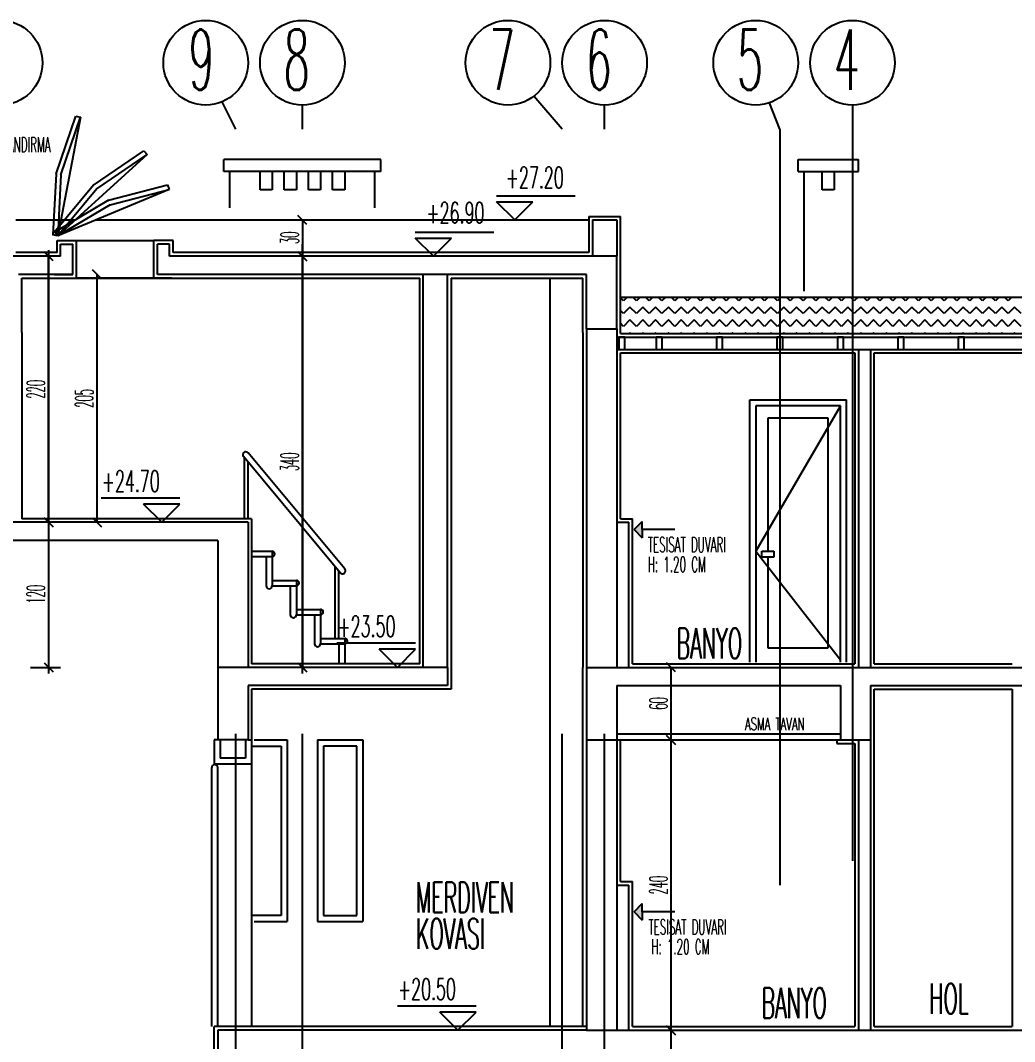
# Model space of a CAD drawing. Extents: x 78 to 306, y -397 to 18.
# Drawn here: x 278.6995 to 278.864, y -396.4504 to -396.2816 of the extents above; entities that cross this region are included whole.
import ezdxf

# ---------------------------------------------------------------- set-up
doc = ezdxf.new("R2010")
doc.units = 0
doc.header["$LTSCALE"] = 0.5
doc.header["$MEASUREMENT"] = 0
doc.linetypes.add('DASHDOT2', pattern=[0.5, 0.25, -0.125, 0, -0.125])
doc.linetypes.add('DOT2', pattern=[0.125, 0, -0.125])
doc.layers.get('0').update_dxf_attribs({"linetype": 'CONTINUOUS'})
for name, color, linetype in [('AKS', 5, 'DASHDOT2'), ('DUVAR', 6, 'CONTINUOUS'), ('IZDUSUM', 2, 'DOT2'), ('KAPI', 1, 'CONTINUOUS'), ('KOLON', 4, 'CONTINUOUS'), ('MERDIVEN', 3, 'CONTINUOUS'), ('SIVA', 7, 'CONTINUOUS'), ('TARAMA', 8, 'CONTINUOUS'), ('TEFRIS', 11, 'CONTINUOUS'), ('YESIL', 73, 'CONTINUOUS')]:
    doc.layers.add(name, color=color, linetype=linetype)
doc.styles.add('OLCU', font='romans.shx', dxfattribs={"width": 0.6, "height": 0.125})
doc.styles.add('OLCUIC', font='ROMANS.SHX', dxfattribs={"width": 0.4, "height": 0.15})

msp = doc.modelspace()

# ---------------------------------------------------------------- hatches: boundary and pattern name
at = {"layer": 'YESIL'}
for points in [[(278.80236, -396.36441), (278.80236, -396.36577), (278.80236, -396.36712), (278.80103, -396.36577)], [(278.80236, -396.42762), (278.80236, -396.42898), (278.80236, -396.43033), (278.80103, -396.42898)]]:
    msp.add_hatch(color=256, dxfattribs=at).paths.add_polyline_path(points)

# ---------------------------------------------------------------- linework, layer by layer
at = {"color": 0, "linetype": 'ByBlock'}
for p, q in [((278.74689, -396.31531), (278.74539, -396.31381)), ((278.70489, -396.32131), (278.70339, -396.31981)), ((278.74689, -396.32131), (278.74539, -396.31981)), ((278.74539, -396.31981), (278.74689, -396.32131)), ((278.71289, -396.32431), (278.71139, -396.32281)), ((278.70339, -396.36381), (278.70489, -396.36531)), ((278.70489, -396.36531), (278.70339, -396.36381)), ((278.71139, -396.36381), (278.71289, -396.36531)), ((278.70339, -396.38781), (278.70489, -396.38931)), ((278.74539, -396.38781), (278.74689, -396.38931)), ((278.80789, -396.38931), (278.80639, -396.38781)), ((278.80639, -396.39981), (278.80789, -396.40131)), ((278.80789, -396.40131), (278.80639, -396.39981)), ((278.80639, -396.44781), (278.80789, -396.44931)), ((278.80789, -396.44931), (278.80639, -396.44781))]:
    msp.add_line(p, q, dxfattribs=at)
at = {"layer": 'AKS'}
for p, q in [((278.73514, -396.29956), (278.73287, -396.29501)), ((278.74614, -396.94956), (278.74614, -396.29556)), ((278.78914, -396.29956), (278.78443, -396.29409)), ((278.79614, -396.94956), (278.79614, -396.29556)), ((278.82514, -396.29956), (278.82343, -396.29518)), ((278.83714, -396.29556), (278.83714, -396.94956)), ((278.73514, -396.94956), (278.73514, -396.29956)), ((278.78914, -396.94956), (278.78914, -396.29956)), ((278.82514, -396.29956), (278.82514, -396.94956))]:
    msp.add_line(p, q, dxfattribs=at)
at = {"layer": 'DUVAR'}
for p, q in [((278.71404, -396.31131), (278.72381, -396.30877)), ((278.72381, -396.30877), (278.72412, -396.3095)), ((278.71434, -396.31204), (278.72412, -396.3095)), ((278.71404, -396.31131), (278.70535, -396.31645)), ((278.71434, -396.31204), (278.70565, -396.31718)), ((278.79414, -396.31456), (278.79414, -396.32056)), ((278.79414, -396.31456), (278.79814, -396.31456)), ((278.79814, -396.31456), (278.79814, -396.32056)), ((278.70565, -396.31718), (278.70535, -396.31645)), ((278.76614, -396.38856), (278.76614, -396.32356)), ((278.77014, -396.38856), (278.77014, -396.32356)), ((278.79314, -396.33256), (278.79314, -396.38856)), ((278.79814, -396.33256), (278.79814, -396.38856)), ((278.83814, -396.33596), (278.83814, -396.38856)), ((278.84014, -396.33596), (278.84014, -396.38856)), ((278.79814, -396.36456), (278.80014, -396.36456)), ((278.80014, -396.38856), (278.80014, -396.36456)), ((278.83814, -396.40056), (278.83814, -396.44856)), ((278.84014, -396.40056), (278.84014, -396.44856)), ((278.79814, -396.42456), (278.80014, -396.42456)), ((278.80014, -396.44856), (278.80014, -396.42456))]:
    msp.add_line(p, q, dxfattribs=at)
at = {"layer": 'IZDUSUM', "ltscale": 0.6}
for p, q in [((278.70538, -396.30694), (278.70866, -396.29739)), ((278.70944, -396.29754), (278.70565, -396.31718)), ((278.70616, -396.30709), (278.70944, -396.29754)), ((278.70866, -396.29739), (278.70944, -396.29754)), ((278.72046, -396.30374), (278.70565, -396.31718)), ((278.71158, -396.30883), (278.71993, -396.30315)), ((278.71211, -396.30942), (278.72046, -396.30374)), ((278.71993, -396.30315), (278.72046, -396.30374)), ((278.70538, -396.30694), (278.70487, -396.31703)), ((278.70616, -396.30709), (278.70565, -396.31718)), ((278.71158, -396.30883), (278.70512, -396.31659)), ((278.71211, -396.30942), (278.70565, -396.31718)), ((278.70565, -396.31718), (278.70487, -396.31703)), ((278.70565, -396.31718), (278.70512, -396.31659)), ((278.83514, -396.34531), (278.82114, -396.36931)), ((278.82114, -396.36931), (278.83514, -396.38731))]:
    msp.add_line(p, q, dxfattribs=at)
at = {"layer": 'KAPI'}
for p, q in [((278.72412, -396.3095), (278.70565, -396.31718)), ((278.70874, -396.31796), (278.72154, -396.31796)), ((278.72154, -396.32416), (278.70874, -396.32416)), ((278.79814, -396.33396), (278.95214, -396.33396)), ((278.79814, -396.33596), (278.95214, -396.33596)), ((278.82214, -396.36931), (278.82414, -396.36931)), ((278.82214, -396.37031), (278.82214, -396.36931)), ((278.82414, -396.36931), (278.82414, -396.37031)), ((278.82414, -396.37031), (278.82214, -396.37031))]:
    msp.add_line(p, q, dxfattribs=at)
at = {"layer": 'KAPI', "ltscale": 1.4}
for p, q in [((278.69874, -396.31456), (278.70854, -396.31456)), ((278.71195, -396.31456), (278.79354, -396.31456)), ((278.79874, -396.32731), (278.95214, -396.32731)), ((278.82014, -396.34431), (278.83614, -396.34431)), ((278.82014, -396.38771), (278.82014, -396.34431)), ((278.83614, -396.38771), (278.83614, -396.34431)), ((278.83514, -396.34531), (278.82114, -396.34531)), ((278.82114, -396.34531), (278.82114, -396.38771)), ((278.83514, -396.38771), (278.83514, -396.34531)), ((278.83314, -396.34731), (278.82314, -396.34731)), ((278.82314, -396.34731), (278.82314, -396.36931)), ((278.83314, -396.38531), (278.83314, -396.34731)), ((278.75238, -396.3729), (278.73638, -396.3537)), ((278.73654, -396.36396), (278.73654, -396.35391)), ((278.75314, -396.37226), (278.73714, -396.35306)), ((278.73714, -396.36396), (278.73714, -396.35463)), ((278.82314, -396.37031), (278.82314, -396.38531)), ((278.75154, -396.38376), (278.75154, -396.37191)), ((278.75214, -396.38376), (278.75214, -396.37263)), ((278.82314, -396.38531), (278.83314, -396.38531)), ((278.73774, -396.40456), (278.73774, -396.44796))]:
    msp.add_line(p, q, dxfattribs=at)
for centre, start, end in [((278.73676, -396.35338), 39.8056, 219.8056), ((278.75276, -396.37258), 219.8056, 39.8056)]:
    msp.add_arc(centre, 0.0005, start, end, dxfattribs=at)
at = {"layer": 'KOLON'}
for p, q in [((278.70614, -396.32056), (278.70614, -396.31856)), ((278.70614, -396.31856), (278.70814, -396.31856)), ((278.70814, -396.32356), (278.70814, -396.31856)), ((278.72214, -396.32356), (278.72214, -396.31856)), ((278.72414, -396.31856), (278.72214, -396.31856)), ((278.72414, -396.32056), (278.72414, -396.31856)), ((278.70614, -396.32056), (278.69414, -396.32056)), ((278.79814, -396.32056), (278.72414, -396.32056)), ((278.79814, -396.33256), (278.79814, -396.32056)), ((278.70814, -396.32356), (278.69914, -396.32356)), ((278.70514, -396.32356), (278.70814, -396.32356)), ((278.79314, -396.32356), (278.72214, -396.32356)), ((278.79314, -396.33256), (278.79314, -396.32356)), ((278.79314, -396.33256), (278.79814, -396.33256)), ((278.73714, -396.36456), (278.69414, -396.36456)), ((278.73714, -396.36456), (278.73714, -396.38856)), ((278.73214, -396.36756), (278.69414, -396.36756)), ((278.73214, -396.36756), (278.73214, -396.38856)), ((278.77014, -396.38856), (278.73214, -396.38856)), ((278.73214, -396.38856), (278.73214, -396.40056)), ((278.77014, -396.38856), (278.77014, -396.39156)), ((278.79314, -396.38856), (278.95914, -396.38856)), ((278.79314, -396.38856), (278.79314, -396.44856)), ((278.77014, -396.39156), (278.73714, -396.39156)), ((278.73714, -396.39156), (278.73714, -396.40056)), ((278.79814, -396.39156), (278.79814, -396.44856)), ((278.79814, -396.39156), (278.83514, -396.39156)), ((278.83514, -396.39156), (278.83514, -396.40056)), ((278.84014, -396.39156), (278.95214, -396.39156)), ((278.84014, -396.39156), (278.84014, -396.40056)), ((278.73714, -396.40056), (278.73214, -396.40056)), ((278.79314, -396.40056), (278.79814, -396.40056)), ((278.83514, -396.40056), (278.84014, -396.40056)), ((278.79314, -396.44856), (278.73214, -396.44856)), ((278.73214, -396.44856), (278.73214, -396.46056)), ((278.79314, -396.44856), (278.95914, -396.44856))]:
    msp.add_line(p, q, dxfattribs=at)
at = {"layer": 'MERDIVEN', "ltscale": 1.4}
for p, q in [((278.78714, -396.44796), (278.78714, -396.32416)), ((278.79949, -396.33396), (278.79849, -396.33396)), ((278.79849, -396.33396), (278.79849, -396.33596)), ((278.79949, -396.33596), (278.79949, -396.33396)), ((278.80564, -396.33396), (278.80464, -396.33396)), ((278.80464, -396.33396), (278.80464, -396.33596)), ((278.80564, -396.33596), (278.80564, -396.33396)), ((278.81564, -396.33396), (278.81464, -396.33396)), ((278.81464, -396.33396), (278.81464, -396.33596)), ((278.81564, -396.33596), (278.81564, -396.33396)), ((278.82564, -396.33396), (278.82464, -396.33396)), ((278.82464, -396.33396), (278.82464, -396.33596)), ((278.82564, -396.33596), (278.82564, -396.33396)), ((278.83564, -396.33396), (278.83464, -396.33396)), ((278.83464, -396.33396), (278.83464, -396.33596)), ((278.83564, -396.33596), (278.83564, -396.33396)), ((278.84564, -396.33396), (278.84464, -396.33396)), ((278.84464, -396.33396), (278.84464, -396.33596)), ((278.84564, -396.33596), (278.84564, -396.33396)), ((278.85564, -396.33396), (278.85464, -396.33396)), ((278.85464, -396.33396), (278.85464, -396.33596)), ((278.85564, -396.33596), (278.85564, -396.33396)), ((278.79849, -396.33596), (278.79949, -396.33596)), ((278.80464, -396.33596), (278.80564, -396.33596)), ((278.81464, -396.33596), (278.81564, -396.33596)), ((278.82464, -396.33596), (278.82564, -396.33596)), ((278.83464, -396.33596), (278.83564, -396.33596)), ((278.84464, -396.33596), (278.84564, -396.33596)), ((278.85464, -396.33596), (278.85564, -396.33596)), ((278.73782, -396.36936), (278.74114, -396.36936)), ((278.73782, -396.37024), (278.74114, -396.37024)), ((278.74114, -396.37416), (278.74514, -396.37416)), ((278.74114, -396.37504), (278.74514, -396.37504)), ((278.74514, -396.37896), (278.74914, -396.37896)), ((278.74514, -396.37984), (278.74914, -396.37984)), ((278.74914, -396.38376), (278.75314, -396.38376)), ((278.74914, -396.38464), (278.75314, -396.38464)), ((278.79814, -396.39956), (278.83514, -396.39956)), ((278.73154, -396.40056), (278.73154, -396.40456)), ((278.73214, -396.40056), (278.73154, -396.40056)), ((278.73254, -396.40056), (278.73254, -396.40356)), ((278.73674, -396.40056), (278.73674, -396.40356)), ((278.73714, -396.40056), (278.73774, -396.40056)), ((278.73774, -396.40056), (278.73774, -396.40456)), ((278.79814, -396.40056), (278.83514, -396.40056)), ((278.73674, -396.40356), (278.73254, -396.40356)), ((278.73774, -396.40456), (278.73154, -396.40456))]:
    msp.add_line(p, q, dxfattribs=at)
at = {"layer": 'MERDIVEN', "linetype": 'ByBlock'}
for p, q in [((278.74114, -396.36936), (278.74114, -396.37504)), ((278.74014, -396.37024), (278.74014, -396.37504)), ((278.74514, -396.37416), (278.74514, -396.37984)), ((278.74414, -396.37504), (278.74414, -396.37984)), ((278.74814, -396.37984), (278.74814, -396.38464)), ((278.74914, -396.37896), (278.74914, -396.38464)), ((278.75214, -396.38464), (278.75214, -396.38796)), ((278.75314, -396.38376), (278.75314, -396.38796))]:
    msp.add_line(p, q, dxfattribs=at)
at = {"layer": 'MERDIVEN', "ltscale": 1.4}
for centre in [(278.74114, -396.3698), (278.74514, -396.3746), (278.74914, -396.3794), (278.75314, -396.3842)]:
    msp.add_arc(centre, 0.000441, 270, 90, dxfattribs=at)
at = {"layer": 'MERDIVEN', "linetype": 'ByBlock'}
for centre in [(278.74064, -396.37504), (278.74464, -396.37984), (278.74864, -396.38464)]:
    msp.add_arc(centre, 0.0005, 180, 360, dxfattribs=at)
at = {"layer": 'SIVA', "ltscale": 1.4}
for p, q in [((278.79354, -396.31396), (278.79354, -396.31996)), ((278.79354, -396.31396), (278.79874, -396.31396)), ((278.79874, -396.33336), (278.79874, -396.31396)), ((278.70554, -396.31996), (278.69874, -396.31996)), ((278.79354, -396.31996), (278.72474, -396.31996)), ((278.69974, -396.33316), (278.69974, -396.32416)), ((278.69974, -396.32416), (278.76554, -396.32416)), ((278.76554, -396.38796), (278.76554, -396.32416)), ((278.77074, -396.32416), (278.79254, -396.32416)), ((278.77074, -396.32416), (278.77074, -396.39216)), ((278.79254, -396.33316), (278.79254, -396.32416)), ((278.69974, -396.33316), (278.69974, -396.36396)), ((278.79254, -396.33316), (278.79254, -396.38856)), ((278.79874, -396.33336), (278.95154, -396.33336)), ((278.79874, -396.36396), (278.79874, -396.33656)), ((278.79874, -396.33656), (278.83754, -396.33656)), ((278.83754, -396.33656), (278.83754, -396.38796)), ((278.84074, -396.38796), (278.84074, -396.33656)), ((278.84074, -396.33656), (278.95154, -396.33656)), ((278.73774, -396.36396), (278.69974, -396.36396)), ((278.73774, -396.36396), (278.73774, -396.38796)), ((278.79874, -396.36396), (278.80074, -396.36396)), ((278.80074, -396.38796), (278.80074, -396.36396)), ((278.76554, -396.38796), (278.73774, -396.38796)), ((278.80074, -396.38796), (278.83754, -396.38796)), ((278.84074, -396.38796), (278.86354, -396.38796)), ((278.79254, -396.44796), (278.79254, -396.38856)), ((278.77074, -396.39216), (278.73774, -396.39216)), ((278.73774, -396.39216), (278.73774, -396.40056)), ((278.84074, -396.39216), (278.86354, -396.39216)), ((278.84074, -396.44796), (278.84074, -396.39216)), ((278.86354, -396.39216), (278.86354, -396.44796)), ((278.79874, -396.42396), (278.79874, -396.40056)), ((278.83454, -396.40056), (278.83454, -396.40116)), ((278.83454, -396.40116), (278.83754, -396.40116)), ((278.83754, -396.40116), (278.83754, -396.44796)), ((278.79874, -396.42396), (278.80074, -396.42396)), ((278.80074, -396.44796), (278.80074, -396.42396)), ((278.79314, -396.44796), (278.73154, -396.44796)), ((278.73154, -396.46056), (278.73154, -396.44796)), ((278.80074, -396.44796), (278.83754, -396.44796)), ((278.84074, -396.44796), (278.86354, -396.44796))]:
    msp.add_line(p, q, dxfattribs=at)
at = {"layer": 'SIVA'}
for p, q in [((278.70554, -396.31996), (278.70554, -396.31796)), ((278.70554, -396.31796), (278.70874, -396.31796)), ((278.70874, -396.32416), (278.70874, -396.31796)), ((278.72154, -396.32416), (278.72154, -396.31796)), ((278.72474, -396.31796), (278.72154, -396.31796)), ((278.72474, -396.31996), (278.72474, -396.31796)), ((278.70574, -396.32416), (278.70874, -396.32416)), ((278.72454, -396.32416), (278.72154, -396.32416))]:
    msp.add_line(p, q, dxfattribs=at)
at = {"layer": 'TARAMA', "ltscale": 1.4}
for p, q in [((278.75914, -396.30456), (278.73314, -396.30456)), ((278.73314, -396.30656), (278.73314, -396.30456)), ((278.75914, -396.30656), (278.75914, -396.30456)), ((278.82814, -396.30456), (278.83814, -396.30456)), ((278.82814, -396.30656), (278.82814, -396.30456)), ((278.83814, -396.30656), (278.83814, -396.30456)), ((278.75914, -396.30656), (278.73314, -396.30656)), ((278.73414, -396.31256), (278.73414, -396.30656)), ((278.73914, -396.30956), (278.73914, -396.30656)), ((278.74114, -396.30656), (278.74114, -396.30956)), ((278.74314, -396.30956), (278.74314, -396.30656)), ((278.74514, -396.30656), (278.74514, -396.30956)), ((278.74714, -396.30956), (278.74714, -396.30656)), ((278.74914, -396.30656), (278.74914, -396.30956)), ((278.75114, -396.30956), (278.75114, -396.30656)), ((278.75314, -396.30656), (278.75314, -396.30956)), ((278.75814, -396.31256), (278.75814, -396.30656)), ((278.82814, -396.30656), (278.83814, -396.30656)), ((278.82914, -396.32631), (278.82914, -396.30656)), ((278.83214, -396.30956), (278.83214, -396.30656)), ((278.83414, -396.30656), (278.83414, -396.30956)), ((278.83714, -396.30656), (278.83714, -396.32631)), ((278.74114, -396.30956), (278.73914, -396.30956)), ((278.74514, -396.30956), (278.74314, -396.30956)), ((278.74914, -396.30956), (278.74714, -396.30956)), ((278.75314, -396.30956), (278.75114, -396.30956)), ((278.83414, -396.30956), (278.83214, -396.30956)), ((278.79926, -396.32792), (278.79874, -396.3274)), ((278.79987, -396.32731), (278.79926, -396.32792)), ((278.80139, -396.32792), (278.80078, -396.32731)), ((278.802, -396.32731), (278.80139, -396.32792)), ((278.80351, -396.32792), (278.8029, -396.32731)), ((278.80412, -396.32731), (278.80351, -396.32792)), ((278.80563, -396.32792), (278.80502, -396.32731)), ((278.80624, -396.32731), (278.80563, -396.32792)), ((278.80775, -396.32792), (278.80714, -396.32731)), ((278.80836, -396.32731), (278.80775, -396.32792)), ((278.80987, -396.32792), (278.80926, -396.32731)), ((278.81048, -396.32731), (278.80987, -396.32792)), ((278.81199, -396.32792), (278.81138, -396.32731)), ((278.8126, -396.32731), (278.81199, -396.32792)), ((278.81411, -396.32792), (278.8135, -396.32731)), ((278.81472, -396.32731), (278.81411, -396.32792)), ((278.81623, -396.32792), (278.81562, -396.32731)), ((278.81685, -396.32731), (278.81623, -396.32792)), ((278.81836, -396.32792), (278.81775, -396.32731)), ((278.81897, -396.32731), (278.81836, -396.32792)), ((278.82048, -396.32792), (278.81987, -396.32731)), ((278.82109, -396.32731), (278.82048, -396.32792)), ((278.8226, -396.32792), (278.82199, -396.32731)), ((278.82321, -396.32731), (278.8226, -396.32792)), ((278.82472, -396.32792), (278.82411, -396.32731)), ((278.82533, -396.32731), (278.82472, -396.32792)), ((278.82684, -396.32792), (278.82623, -396.32731)), ((278.82745, -396.32731), (278.82684, -396.32792)), ((278.82896, -396.32792), (278.82835, -396.32731)), ((278.82957, -396.32731), (278.82896, -396.32792)), ((278.83108, -396.32792), (278.83047, -396.32731)), ((278.83169, -396.32731), (278.83108, -396.32792)), ((278.83321, -396.32792), (278.83259, -396.32731)), ((278.83382, -396.32731), (278.83321, -396.32792)), ((278.83533, -396.32792), (278.83472, -396.32731)), ((278.83594, -396.32731), (278.83533, -396.32792)), ((278.83745, -396.32792), (278.83684, -396.32731)), ((278.83806, -396.32731), (278.83745, -396.32792)), ((278.83957, -396.32792), (278.83896, -396.32731)), ((278.84018, -396.32731), (278.83957, -396.32792)), ((278.84169, -396.32792), (278.84108, -396.32731)), ((278.8423, -396.32731), (278.84169, -396.32792)), ((278.84381, -396.32792), (278.8432, -396.32731)), ((278.84442, -396.32731), (278.84381, -396.32792)), ((278.84593, -396.32792), (278.84532, -396.32731)), ((278.84654, -396.32731), (278.84593, -396.32792)), ((278.84805, -396.32792), (278.84744, -396.32731)), ((278.84866, -396.32731), (278.84805, -396.32792)), ((278.85018, -396.32792), (278.84957, -396.32731)), ((278.85079, -396.32731), (278.85018, -396.32792)), ((278.8523, -396.32792), (278.85169, -396.32731)), ((278.85291, -396.32731), (278.8523, -396.32792)), ((278.85442, -396.32792), (278.85381, -396.32731)), ((278.85503, -396.32731), (278.85442, -396.32792)), ((278.85654, -396.32792), (278.85593, -396.32731)), ((278.85715, -396.32731), (278.85654, -396.32792)), ((278.85866, -396.32792), (278.85805, -396.32731)), ((278.85927, -396.32731), (278.85866, -396.32792)), ((278.86078, -396.32792), (278.86017, -396.32731)), ((278.86139, -396.32731), (278.86078, -396.32792)), ((278.8629, -396.32792), (278.86229, -396.32731)), ((278.86351, -396.32731), (278.8629, -396.32792)), ((278.80032, -396.32898), (278.79926, -396.33004)), ((278.80139, -396.33004), (278.80032, -396.32898)), ((278.80245, -396.32898), (278.80139, -396.33004)), ((278.80351, -396.33004), (278.80245, -396.32898)), ((278.80457, -396.32898), (278.80351, -396.33004)), ((278.80563, -396.33004), (278.80457, -396.32898)), ((278.80669, -396.32898), (278.80563, -396.33004)), ((278.80775, -396.33004), (278.80669, -396.32898)), ((278.80881, -396.32898), (278.80775, -396.33004)), ((278.80987, -396.33004), (278.80881, -396.32898)), ((278.81093, -396.32898), (278.80987, -396.33004)), ((278.81199, -396.33004), (278.81093, -396.32898)), ((278.81305, -396.32898), (278.81199, -396.33004)), ((278.81411, -396.33004), (278.81305, -396.32898)), ((278.81517, -396.32898), (278.81411, -396.33004)), ((278.81623, -396.33004), (278.81517, -396.32898)), ((278.8173, -396.32898), (278.81623, -396.33004)), ((278.81836, -396.33004), (278.8173, -396.32898)), ((278.81942, -396.32898), (278.81836, -396.33004)), ((278.82048, -396.33004), (278.81942, -396.32898)), ((278.82154, -396.32898), (278.82048, -396.33004)), ((278.8226, -396.33004), (278.82154, -396.32898)), ((278.82366, -396.32898), (278.8226, -396.33004)), ((278.82472, -396.33004), (278.82366, -396.32898)), ((278.82578, -396.32898), (278.82472, -396.33004)), ((278.82684, -396.33004), (278.82578, -396.32898)), ((278.8279, -396.32898), (278.82684, -396.33004)), ((278.82896, -396.33004), (278.8279, -396.32898)), ((278.83002, -396.32898), (278.82896, -396.33004)), ((278.83108, -396.33004), (278.83002, -396.32898)), ((278.83214, -396.32898), (278.83108, -396.33004)), ((278.83321, -396.33004), (278.83214, -396.32898)), ((278.83427, -396.32898), (278.83321, -396.33004)), ((278.83533, -396.33004), (278.83427, -396.32898)), ((278.83639, -396.32898), (278.83533, -396.33004)), ((278.83745, -396.33004), (278.83639, -396.32898)), ((278.83851, -396.32898), (278.83745, -396.33004)), ((278.83957, -396.33004), (278.83851, -396.32898)), ((278.84063, -396.32898), (278.83957, -396.33004)), ((278.84169, -396.33004), (278.84063, -396.32898)), ((278.84275, -396.32898), (278.84169, -396.33004)), ((278.84381, -396.33004), (278.84275, -396.32898)), ((278.84487, -396.32898), (278.84381, -396.33004)), ((278.84593, -396.33004), (278.84487, -396.32898)), ((278.84699, -396.32898), (278.84593, -396.33004)), ((278.84805, -396.33004), (278.84699, -396.32898)), ((278.84912, -396.32898), (278.84805, -396.33004)), ((278.85018, -396.33004), (278.84912, -396.32898)), ((278.85124, -396.32898), (278.85018, -396.33004)), ((278.8523, -396.33004), (278.85124, -396.32898)), ((278.85336, -396.32898), (278.8523, -396.33004)), ((278.85442, -396.33004), (278.85336, -396.32898)), ((278.85548, -396.32898), (278.85442, -396.33004)), ((278.85654, -396.33004), (278.85548, -396.32898)), ((278.8576, -396.32898), (278.85654, -396.33004)), ((278.85866, -396.33004), (278.8576, -396.32898)), ((278.85972, -396.32898), (278.85866, -396.33004)), ((278.86078, -396.33004), (278.85972, -396.32898)), ((278.86184, -396.32898), (278.86078, -396.33004)), ((278.8629, -396.33004), (278.86184, -396.32898)), ((278.86396, -396.32898), (278.8629, -396.33004)), ((278.86503, -396.33004), (278.86396, -396.32898)), ((278.79926, -396.33004), (278.79874, -396.32952)), ((278.79926, -396.33216), (278.79874, -396.33164)), ((278.80032, -396.3311), (278.79926, -396.33216)), ((278.80139, -396.33216), (278.80032, -396.3311)), ((278.80245, -396.3311), (278.80139, -396.33216)), ((278.80351, -396.33216), (278.80245, -396.3311)), ((278.80457, -396.3311), (278.80351, -396.33216)), ((278.80563, -396.33216), (278.80457, -396.3311)), ((278.80669, -396.3311), (278.80563, -396.33216)), ((278.80775, -396.33216), (278.80669, -396.3311)), ((278.80881, -396.3311), (278.80775, -396.33216)), ((278.80987, -396.33216), (278.80881, -396.3311)), ((278.81093, -396.3311), (278.80987, -396.33216)), ((278.81199, -396.33216), (278.81093, -396.3311)), ((278.81305, -396.3311), (278.81199, -396.33216)), ((278.81411, -396.33216), (278.81305, -396.3311)), ((278.81517, -396.3311), (278.81411, -396.33216)), ((278.81623, -396.33216), (278.81517, -396.3311)), ((278.8173, -396.3311), (278.81623, -396.33216)), ((278.81836, -396.33216), (278.8173, -396.3311)), ((278.81942, -396.3311), (278.81836, -396.33216)), ((278.82048, -396.33216), (278.81942, -396.3311)), ((278.82154, -396.3311), (278.82048, -396.33216)), ((278.8226, -396.33216), (278.82154, -396.3311)), ((278.82366, -396.3311), (278.8226, -396.33216)), ((278.82472, -396.33216), (278.82366, -396.3311)), ((278.82578, -396.3311), (278.82472, -396.33216)), ((278.82684, -396.33216), (278.82578, -396.3311)), ((278.8279, -396.3311), (278.82684, -396.33216)), ((278.82896, -396.33216), (278.8279, -396.3311)), ((278.83002, -396.3311), (278.82896, -396.33216)), ((278.83108, -396.33216), (278.83002, -396.3311)), ((278.83214, -396.3311), (278.83108, -396.33216)), ((278.83321, -396.33216), (278.83214, -396.3311)), ((278.83427, -396.3311), (278.83321, -396.33216)), ((278.83533, -396.33216), (278.83427, -396.3311)), ((278.83639, -396.3311), (278.83533, -396.33216)), ((278.83745, -396.33216), (278.83639, -396.3311)), ((278.83851, -396.3311), (278.83745, -396.33216)), ((278.83957, -396.33216), (278.83851, -396.3311)), ((278.84063, -396.3311), (278.83957, -396.33216)), ((278.84169, -396.33216), (278.84063, -396.3311)), ((278.84275, -396.3311), (278.84169, -396.33216)), ((278.84381, -396.33216), (278.84275, -396.3311)), ((278.84487, -396.3311), (278.84381, -396.33216)), ((278.84593, -396.33216), (278.84487, -396.3311)), ((278.84699, -396.3311), (278.84593, -396.33216)), ((278.84805, -396.33216), (278.84699, -396.3311)), ((278.84912, -396.3311), (278.84805, -396.33216)), ((278.85018, -396.33216), (278.84912, -396.3311)), ((278.85124, -396.3311), (278.85018, -396.33216)), ((278.8523, -396.33216), (278.85124, -396.3311)), ((278.85336, -396.3311), (278.8523, -396.33216)), ((278.85442, -396.33216), (278.85336, -396.3311)), ((278.85548, -396.3311), (278.85442, -396.33216)), ((278.85654, -396.33216), (278.85548, -396.3311)), ((278.8576, -396.3311), (278.85654, -396.33216)), ((278.85866, -396.33216), (278.8576, -396.3311)), ((278.85972, -396.3311), (278.85866, -396.33216)), ((278.86078, -396.33216), (278.85972, -396.3311)), ((278.86184, -396.3311), (278.86078, -396.33216)), ((278.8629, -396.33216), (278.86184, -396.3311)), ((278.86396, -396.3311), (278.8629, -396.33216)), ((278.86503, -396.33216), (278.86396, -396.3311)), ((278.80032, -396.33322), (278.80019, -396.33336)), ((278.80046, -396.33336), (278.80032, -396.33322)), ((278.80245, -396.33322), (278.80231, -396.33336)), ((278.80258, -396.33336), (278.80245, -396.33322)), ((278.80457, -396.33322), (278.80443, -396.33336)), ((278.8047, -396.33336), (278.80457, -396.33322)), ((278.80669, -396.33322), (278.80655, -396.33336)), ((278.80683, -396.33336), (278.80669, -396.33322)), ((278.80881, -396.33322), (278.80867, -396.33336)), ((278.80895, -396.33336), (278.80881, -396.33322)), ((278.81093, -396.33322), (278.8108, -396.33336)), ((278.81107, -396.33336), (278.81093, -396.33322)), ((278.81305, -396.33322), (278.81292, -396.33336)), ((278.81319, -396.33336), (278.81305, -396.33322)), ((278.81517, -396.33322), (278.81504, -396.33336)), ((278.81531, -396.33336), (278.81517, -396.33322)), ((278.8173, -396.33322), (278.81716, -396.33336)), ((278.81743, -396.33336), (278.8173, -396.33322)), ((278.81942, -396.33322), (278.81928, -396.33336)), ((278.81955, -396.33336), (278.81942, -396.33322)), ((278.82154, -396.33322), (278.8214, -396.33336)), ((278.82167, -396.33336), (278.82154, -396.33322)), ((278.82366, -396.33322), (278.82352, -396.33336)), ((278.8238, -396.33336), (278.82366, -396.33322)), ((278.82578, -396.33322), (278.82564, -396.33336)), ((278.82592, -396.33336), (278.82578, -396.33322)), ((278.8279, -396.33322), (278.82777, -396.33336)), ((278.82804, -396.33336), (278.8279, -396.33322)), ((278.83002, -396.33322), (278.82989, -396.33336)), ((278.83016, -396.33336), (278.83002, -396.33322)), ((278.83214, -396.33322), (278.83201, -396.33336)), ((278.83228, -396.33336), (278.83214, -396.33322)), ((278.83427, -396.33322), (278.83413, -396.33336)), ((278.8344, -396.33336), (278.83427, -396.33322)), ((278.83639, -396.33322), (278.83625, -396.33336)), ((278.83652, -396.33336), (278.83639, -396.33322)), ((278.83851, -396.33322), (278.83837, -396.33336)), ((278.83864, -396.33336), (278.83851, -396.33322)), ((278.84063, -396.33322), (278.84049, -396.33336)), ((278.84077, -396.33336), (278.84063, -396.33322)), ((278.84275, -396.33322), (278.84261, -396.33336)), ((278.84289, -396.33336), (278.84275, -396.33322)), ((278.84487, -396.33322), (278.84474, -396.33336)), ((278.84501, -396.33336), (278.84487, -396.33322)), ((278.84699, -396.33322), (278.84686, -396.33336)), ((278.84713, -396.33336), (278.84699, -396.33322)), ((278.84912, -396.33322), (278.84898, -396.33336)), ((278.84925, -396.33336), (278.84912, -396.33322)), ((278.85124, -396.33322), (278.8511, -396.33336)), ((278.85137, -396.33336), (278.85124, -396.33322)), ((278.85336, -396.33322), (278.85322, -396.33336)), ((278.85349, -396.33336), (278.85336, -396.33322)), ((278.85548, -396.33322), (278.85534, -396.33336)), ((278.85562, -396.33336), (278.85548, -396.33322)), ((278.8576, -396.33322), (278.85746, -396.33336)), ((278.85774, -396.33336), (278.8576, -396.33322)), ((278.85972, -396.33322), (278.85959, -396.33336)), ((278.85986, -396.33336), (278.85972, -396.33322)), ((278.86184, -396.33322), (278.86171, -396.33336)), ((278.86198, -396.33336), (278.86184, -396.33322)), ((278.86396, -396.33322), (278.86383, -396.33336)), ((278.8641, -396.33336), (278.86396, -396.33322)), ((278.73114, -396.44796), (278.73114, -396.40511)), ((278.73214, -396.44796), (278.73214, -396.40511))]:
    msp.add_line(p, q, dxfattribs=at)
msp.add_arc((278.73164, -396.40511), 0.0005, 0, 180, dxfattribs=at)
at = {"layer": 'TEFRIS', "ltscale": 1.4}
for p, q in [((278.73774, -396.40156), (278.74264, -396.40156)), ((278.73814, -396.40056), (278.74364, -396.40056)), ((278.74264, -396.40156), (278.74264, -396.42956)), ((278.74364, -396.40056), (278.74364, -396.43056)), ((278.74864, -396.40056), (278.74864, -396.43056)), ((278.74864, -396.40056), (278.75614, -396.40056)), ((278.75514, -396.40156), (278.74964, -396.40156)), ((278.74964, -396.40156), (278.74964, -396.42956)), ((278.75514, -396.42956), (278.75514, -396.40156)), ((278.75614, -396.40056), (278.75614, -396.43056)), ((278.74264, -396.42956), (278.73774, -396.42956)), ((278.73814, -396.43056), (278.74364, -396.43056)), ((278.74864, -396.43056), (278.75614, -396.43056)), ((278.74964, -396.42956), (278.75514, -396.42956))]:
    msp.add_line(p, q, dxfattribs=at)
at = {"layer": 'TEFRIS'}
for centre in [(278.69614, -396.28856), (278.73014, -396.28856), (278.74614, -396.28856), (278.78014, -396.28856), (278.79614, -396.28856), (278.82114, -396.28856), (278.83714, -396.28856)]:
    msp.add_circle(centre, 0.007, dxfattribs=at)
at = {"layer": 'YESIL'}
for p, q in [((278.77827, -396.31056), (278.79127, -396.31056)), ((278.78127, -396.31456), (278.77827, -396.31156)), ((278.77827, -396.31156), (278.78427, -396.31156)), ((278.78127, -396.31456), (278.78427, -396.31156)), ((278.7648, -396.31656), (278.7778, -396.31656)), ((278.7678, -396.32056), (278.7648, -396.31756)), ((278.7648, -396.31756), (278.7708, -396.31756)), ((278.7678, -396.32056), (278.7708, -396.31756)), ((278.72586, -396.36056), (278.71286, -396.36056)), ((278.72286, -396.36456), (278.71986, -396.36156)), ((278.72586, -396.36156), (278.71986, -396.36156)), ((278.72286, -396.36456), (278.72586, -396.36156)), ((278.80103, -396.36577), (278.80236, -396.36441)), ((278.80236, -396.36577), (278.80236, -396.36441)), ((278.80103, -396.36577), (278.80236, -396.36712)), ((278.80773, -396.36577), (278.80236, -396.36577)), ((278.80236, -396.36577), (278.80236, -396.36712)), ((278.76486, -396.38456), (278.75186, -396.38456)), ((278.76186, -396.38856), (278.75886, -396.38556)), ((278.76486, -396.38556), (278.75886, -396.38556)), ((278.76186, -396.38856), (278.76486, -396.38556)), ((278.80103, -396.42898), (278.80236, -396.42762)), ((278.80103, -396.42898), (278.80236, -396.43033)), ((278.80236, -396.42898), (278.80236, -396.42762)), ((278.80773, -396.42898), (278.80236, -396.42898)), ((278.80236, -396.42898), (278.80236, -396.43033)), ((278.77486, -396.44456), (278.76186, -396.44456)), ((278.77186, -396.44856), (278.76886, -396.44556)), ((278.77486, -396.44556), (278.76886, -396.44556)), ((278.77186, -396.44856), (278.77486, -396.44556))]:
    msp.add_line(p, q, dxfattribs=at)
at = {"layer": 'YESIL', "ltscale": 1.4}
for p, q in [((278.74614, -396.31456), (278.74614, -396.32056)), ((278.74614, -396.38956), (278.74614, -396.31856)), ((278.70414, -396.31956), (278.70414, -396.38956)), ((278.70414, -396.36456), (278.70414, -396.32056)), ((278.74614, -396.32056), (278.74614, -396.38856)), ((278.71214, -396.32356), (278.71214, -396.36456)), ((278.70414, -396.36456), (278.70414, -396.38856)), ((278.70114, -396.38856), (278.70614, -396.38856)), ((278.80714, -396.40056), (278.80714, -396.38856)), ((278.80714, -396.44856), (278.80714, -396.40056)), ((278.80714, -396.46056), (278.80714, -396.44856))]:
    msp.add_line(p, q, dxfattribs=at)

# ---------------------------------------------------------------- texts
at = {"layer": 'KOLON', "style": 'OLCU', "width": 0.5}
for s, p in [('9', (278.72729, -396.29304)), ('8', (278.74304, -396.29304)), ('7', (278.77704, -396.29304)), ('6', (278.79304, -396.29304)), ('5', (278.81804, -396.29304)), ('4', (278.83404, -396.29304))]:
    msp.add_text(s, height=0.01, dxfattribs=at).set_placement(p)
at = {"layer": 'YESIL'}
for s, height, rotation, style, width, p in [('HAVALANDIRMA', 0.0025, 360, 'OLCU', 0.5, (278.69241, -396.30335)), ('30', 0.003, 90, 'OLCUIC', 0.4, (278.74554, -396.31853)), ('220', 0.003, 90, 'OLCUIC', 0.4, (278.70354, -396.3441)), ('205', 0.003, 90, 'OLCUIC', 0.4, (278.71154, -396.3456)), ('340', 0.003, 90, 'OLCUIC', 0.4, (278.74554, -396.3561)), ('TESISAT DUVARI', 0.0025, 360, 'OLCU', 0.5, (278.80328, -396.36951)), ('H: 1.20 CM', 0.0025, 360, 'OLCU', 0.5, (278.80328, -396.37278)), ('120', 0.003, 90, 'OLCUIC', 0.4, (278.70354, -396.37799)), ('60', 0.003, 90, 'OLCUIC', 0.4, (278.80654, -396.39553)), ('240', 0.003, 90, 'OLCUIC', 0.4, (278.80654, -396.4261)), ('TESISAT DUVARI', 0.0025, 360, 'OLCU', 0.5, (278.80339, -396.43272)), ('H: 1.20 CM', 0.0025, 360, 'OLCU', 0.5, (278.80387, -396.43599))]:
    msp.add_text(s, height=height, rotation=rotation, dxfattribs=dict(at, style=style, width=width)).set_placement(p)
at = {"layer": 'YESIL', "style": 'OLCU'}
for s, height, width, p in [('+27.20', 0.0035, 0.55, (278.77981, -396.30928)), ('+26.90', 0.0035, 0.55, (278.76669, -396.31511)), ('+24.70', 0.0035, 0.55, (278.71297, -396.35951)), ('+23.50', 0.0035, 0.55, (278.75197, -396.38351)), ('BANYO', 0.005, 0.5, (278.80805, -396.38708)), ('MERDIVEN', 0.005, 0.5, (278.7649, -396.42909)), ('KOVASI', 0.005, 0.5, (278.7649, -396.43509)), ('+20.50', 0.0035, 0.55, (278.76197, -396.44351)), ('BANYO', 0.005, 0.5, (278.82208, -396.44656)), ('HOL', 0.005, 0.5, (278.84985, -396.44584))]:
    msp.add_text(s, height=height, dxfattribs=dict(at, width=width)).set_placement(p)
at = {"layer": 'YESIL', "ltscale": 1.4, "style": 'OLCU', "width": 0.6}
msp.add_text('ASMA TAVAN ', height=0.00204, dxfattribs=at).set_placement((278.81935, -396.39891))

doc.saveas('drawing.dxf')
